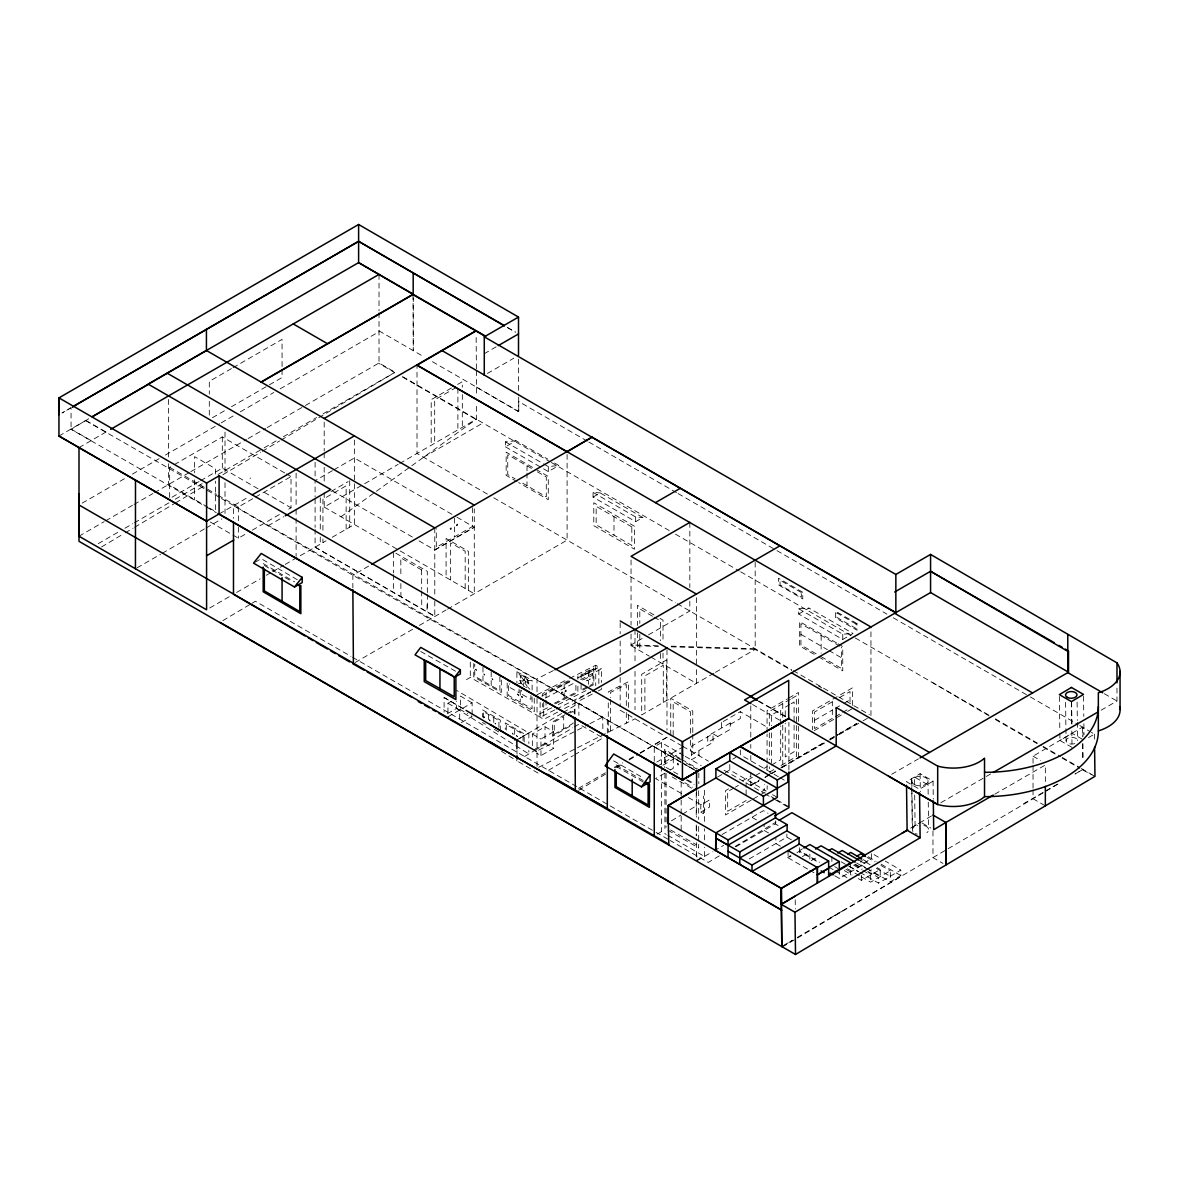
<?xml version="1.0" encoding="UTF-8"?>
<svg xmlns="http://www.w3.org/2000/svg" width="1179" height="1179" viewBox="0 0 1179 1179"><rect width="100%" height="100%" fill="white"/><g stroke="black" fill="none" stroke-linecap="round" stroke-linejoin="round"><path stroke-width="0.75" stroke-dasharray="5 3.75" d="M537.02 766.379L537.02 752.718M696.583 842.617L696.583 860.198L704.423 856.44L704.423 847.229M704.423 839.861L704.423 828.808M704.423 821.454L704.423 788.294M758.686 781.073L750.787 785.641L750.787 772.068M750.787 737.111L750.787 705.838M767.072 762.916L767.072 734.045M767.072 732.247L767.072 710.583L787.454 698.823M788.913 770.093L788.913 722.329M798.419 757.434L798.419 723.154M798.419 721.356L798.419 692.486L789.016 697.924M870.957 715.565L870.957 626.977M932.972 831.018L932.972 857.634L942.979 863.411M1033.04 789.901L1033.04 798.758L1043.813 804.977M1033.04 788.117L1033.04 765.068M1033.04 763.285L1033.04 756.196L1082.396 727.163L1089.912 731.496M1082.956 770.093L1094.967 776.342M523.918 682.641L523.299 686.104L527.661 686.915L529.887 689.302M518.318 683.275L521.177 683.673L519.88 680.666L520.809 676.053L516.888 671.735L516.888 683.068M522.444 684.748L519.88 680.666A6.426 3.743 59.5 0 1 522.223 675.626A6.426 3.743 59.5 0 1 528.059 680.769L527.661 686.915L524.832 683.024M524.228 680.106L525.156 676.864L520.809 676.053L523.623 679.944A1.695 0.987 59.5 0 0 523.461 682.11A1.695 0.987 59.5 0 0 525.362 682.597A1.695 0.987 59.5 0 0 524.228 680.106L523.623 679.944M484.731 717.716L483.979 716.611L484.318 717.746M411.78 465.764L476.36 419.208L476.375 403.144M341.011 516.77L374.922 492.321M376.396 491.26L410.292 466.825M671.47 820.82L680.887 815.131M682.464 814.188L696.583 805.655M578.668 790.269L605.49 774.176M616.529 767.558L622.836 763.771M629.144 759.983L638.605 754.295M640.182 753.352L666.99 737.258L681.094 745.393M101.556 546.938L123.618 533.807M125.195 532.879L133.08 528.192M134.657 527.249L174.05 503.801M175.627 502.858L205.559 485.041M222.89 474.739L260.706 452.22M262.283 451.292L279.615 440.975M281.192 440.032L394.641 372.52L378.592 363.235M222.831 620.626L250.744 604.016M252.291 603.088L255.386 601.246L350.959 656.379M519.821 738.334L561.602 713.472M563.164 712.543L578.771 703.259L602.72 717.068L602.896 730.965M524.567 756.52L533.556 751.17M535.119 750.242L572.758 727.841M574.335 726.898L579.036 724.098L602.985 737.921L574.969 754.589M548.515 770.329L573.421 755.518M719.278 855.88L708.24 862.453L670.276 840.568M735.077 846.493L776.106 822.087M933.046 781.146L919.502 789.223L906.489 781.721L920.121 773.675L933.046 781.146L933.282 799.141M910.66 828.13L920.666 822.22M1072.035 747.412L1059.95 740.456L1072.02 733.264L1084.105 740.235M865.548 867.538L860.906 864.841L871.428 858.592L871.355 853.095L879.107 857.575M1088.526 737.612L1094.421 734.104L1091.415 732.365M859.963 872.386L878.547 883.13L900.815 870.087L885.311 861.142M867.096 868.422L890.351 881.848L900.874 875.584L900.815 870.087M781.869 946.604L792.627 940.194L784.875 944.747M782.458 946.943L901.67 876.041L877.633 862.158M750.787 785.641L758.686 780.984M765.009 777.27L769.74 774.485M771.317 773.557L779.216 768.914M780.807 767.986L823.458 742.888M829.78 739.174L837.679 734.532M839.256 733.603L856.632 723.375M931.439 815.956L912.251 827.245L911.809 792.995M797.284 937.438L1061.115 782.252M1075.145 773.999L1082.941 769.415L1075.13 773.925M58.95 436.024L88.985 418.633L71.064 429.303L205.146 506.263M71.064 407.728L62.015 412.974L71.064 407.757L71.064 429.303M830.384 917.969L841.983 911.234M79.022 447.607L109.102 430.247M231.452 368.6L209.302 381.377L209.302 394.095M233.029 367.686L282.061 339.375L282.061 366.61M212.456 417.705L225.115 410.395M231.452 406.74L267.825 385.739M269.416 384.826L282.061 377.516L282.061 368.438M82.162 503.138L126.153 477.731M132.446 474.105L159.15 458.675M165.443 455.05L219.603 423.792M221.195 422.863L233.943 415.509M240.324 411.825L273.793 392.489M280.175 388.819L379.019 331.756M199.089 481.563L169.658 498.555L169.658 467.311L172.753 465.528M174.3 464.629L222.315 436.908L284.773 472.971M79.008 536.194L104.15 521.678M105.727 520.764L132.446 505.349M134.008 504.435L152.872 493.559M154.449 492.645L189.274 472.543M190.865 471.615L246.544 439.472M248.135 438.559L265.629 428.449M267.22 427.535L303.814 406.401M305.405 405.488L379.019 362.985L396.291 372.962M200.636 480.664L222.315 468.151L258.23 488.887M98.225 543.652L118.652 531.862M124.93 528.236L132.785 523.697M134.362 522.783L168.936 502.829M175.214 499.203L202.154 483.655M218.056 474.459L262.608 448.742M264.199 447.828L276.918 440.474M283.284 436.805L316.694 417.513M323.061 413.844L394.641 372.52M484.274 353.7L496.727 346.508M219.088 513.985L249.137 496.639M218.056 495.268L238.35 506.985L253.839 498.039M255.386 497.14L291.021 476.581L291.021 507.81L286.364 510.492M137.059 567.836L160.624 554.233M162.186 553.334L204.601 528.84M206.163 527.941L221.873 518.878M451.424 388.009L431.19 399.681L431.19 445.294M457.644 384.413L462.315 381.716L462.315 387.184M456.347 387.39L434.683 399.902L434.683 443.275M487.384 373.463L513.838 358.18M332.375 470.686L315.088 480.664L315.088 496.831M333.937 469.773L354.363 457.983L455.315 516.269M210.245 521.988L238.35 538.213L246.102 533.748M252.291 530.167L280.175 514.073M268.031 525.805L283.726 516.741M331.122 491.451L348.159 481.607M324.196 492.601L324.196 507.058L398.134 464.379M399.71 463.465L476.36 419.208M423.57 457.26L482.918 422.996M209.744 607.966L231.909 595.174M236.625 592.447L260.102 578.889M266.366 575.278L271.052 572.567M272.629 571.668L283.579 565.331M285.156 564.432L326.023 540.837M332.213 537.256L354.363 524.478L354.363 435.891M516.004 440.754L505.467 441.86L505.467 446.841L516.004 440.754L547.734 459.088M368.614 566.126L352.86 575.234L352.86 587.879M543.548 468.829L548.309 471.571L558.846 465.499L554.086 462.743M419.017 540.881L434.786 549.989L474.238 527.205L456.892 517.183M593.052 497.081L600.229 492.925L642.835 517.537L635.658 521.678L593.052 497.081L593.052 492.38L600.229 492.925M355.233 662.436L413.122 629.026M419.37 625.415L446.016 610.029M447.578 609.13L567.099 540.129L567.099 451.822M466.457 679.649L470.288 677.439L536.976 715.226M472.131 714.695L472.131 702.846L447.961 716.803L447.961 703.259L452.633 700.562M447.357 713.737L456.494 708.461L456.494 701.21M461.24 722.668L472.131 716.39L469.198 714.695M642.172 638.502L631.045 644.928L658.427 645.768M648.524 634.833L689.833 610.987L689.833 600.14M590.871 691.926L575.013 701.092L575.013 715.668M516.461 740.117L528.855 732.97L456.494 690.334M565.065 714.68L552.568 721.887L552.583 736.241L572.891 724.51M566.627 713.767L574.453 709.257L574.453 714.636M532.348 745.688L532.348 734.075L545.022 726.75L553.644 731.717L553.644 748.311L540.969 755.636L536.651 753.145M569.973 713L573.112 711.188L573.112 714.651M540.969 755.636L540.969 739.056L553.644 731.717M533.925 749.741L545.022 743.33L545.022 726.75M798.714 614.023L809.015 608.084L853.051 633.506L842.764 639.46L798.714 614.023L798.714 608.777L809.015 608.084M713.87 673.253L641.7 714.916L641.7 674.285L666.607 659.916L666.607 700.547M715.461 672.339L755.179 649.408L791.654 670.468M578.476 788.368L605.343 772.849M614.834 767.382L622.733 762.813M629.055 759.158L633.801 756.432M640.123 752.777L666.99 737.258M654.257 761.295L654.257 746.764L661.434 742.623L683.732 755.488M723.184 721.548L740.294 711.674L767.647 727.472M656.791 762.091L683.569 746.631M717.79 736.551L713 733.78L691.469 746.219L691.469 759.762L698.882 755.474L698.882 750.507M657.027 766.379L680.416 752.88M730.243 724.378L740.294 718.586L740.294 711.674M662.937 765.171L673.268 759.217M691.469 754.796L713 742.357L713 733.78M790.313 699.294L769.327 711.423L769.327 725.733M791.831 698.425L796.37 695.802L796.37 756.609L779.761 766.203M664.411 773.439L655.553 778.553L682.214 793.953M670.32 770.034L673.268 768.34L673.268 757.006M789.665 704.6L785.243 707.164L785.243 721.371M791.153 703.745L794.101 702.05L794.101 723.361M732.807 759.114L735.814 757.375M839.699 697.511L850.03 691.542L850.03 703.156M814.615 720.295L832.33 710.067M835.277 708.358L842.661 704.099M844.135 703.244L850.03 699.84M717.451 777.094L723.626 773.527M725.159 772.643L729.786 769.961L766.217 790.991M835.277 716.655L841.172 713.251M842.661 712.396L848.556 708.992M814.232 730.656L846.021 712.308M847.613 711.394L852.373 708.638L852.373 687.902L812.64 710.849L812.64 729.845M728.593 788.884L725.512 790.667L725.512 814.984L751.73 799.848M742.475 780.866L750.198 776.416M764.08 768.399L767.161 766.615M771.597 765.009L780.69 759.762L780.69 725.807M733.824 788.058L727.679 791.595L727.679 811.226L746.115 800.585M735.357 787.159L738.437 785.391M759.939 772.982L746.115 780.955L746.115 788.088M657.13 834.113L661.434 831.622L666.209 834.378M773.792 769.651L769.327 772.23L769.327 766.866M700.798 812.139L709.419 807.173L709.419 799.981L700.798 804.962L700.798 812.139L703.554 813.731L703.554 796.046M750.787 784.949L759.659 779.82M767.072 775.546L774.912 771.022M781.176 767.396L823.649 742.873M829.957 739.233L856.765 723.759M765.009 777.418L769.754 774.677M771.346 773.763L776.077 771.037M782.414 767.382L828.262 740.898M829.854 739.985L837.753 735.431M839.33 734.517L861.481 721.725M863.057 720.811L869.38 717.171M761.472 791.713L764.537 789.945L764.537 784.595M753.278 798.949L759.453 795.383M760.986 794.499L767.161 790.932L767.161 785.73M722.108 834.511L763.417 810.666L767.986 813.304M697.231 860.582L712.396 851.842M713.988 850.914L723.552 845.387M735.888 846.728L775.384 823.929L779.776 826.464M891.663 774.308L918.47 758.834M749.196 858.946L786.865 837.193L791.448 839.846M787.719 857.339L790.726 855.615M802.383 848.88L799.391 850.619L819.523 862.247M788.073 850.604L788.073 857.796L791.021 856.087M796.93 852.682L799.318 851.297L819.39 862.881M802.383 856.632L808.352 853.169M811.255 860.611L816.885 857.369M940.871 802.693L991.642 773.38M1101.112 710.185L1116.985 701.019L1116.985 684.675M834.644 875.746L839.301 878.429L861.318 865.71L861.318 868.805M994.796 794.189L1045.346 764.994L1045.346 784.536M858.224 878.576L861.318 880.359L880.227 869.439L880.227 876.631L869.38 870.367M861.363 876.793L870.647 882.157L890.278 870.824L890.351 881.848M1023.593 803.68L1043.887 791.964M1045.449 791.05L1057.946 783.843M434.786 549.989L474.282 527.234M255.077 562.236L261.237 558.713L297.491 579.832M545.332 698.071L574.202 683.039M580.628 679.693L601.482 668.832L601.482 682.464M551.698 707.842L537.02 715.226L543.725 719.367L558.168 711.851M564.579 708.505L596.662 691.793M598.269 690.953L601.482 689.288L601.482 684.174M538.611 750.183L588.292 724.51M589.898 723.685L602.72 717.068M553.349 670.586L537.02 678.809L537.02 696.627M537.02 694.77L568.013 679.192M569.634 678.367L595.734 665.251L601.482 668.832M568.278 680.74L542.664 693.62L542.664 696.936M570.032 680.961L546.054 693.016L546.054 698.41M541.765 696.023L571.122 681.256M577.636 677.969L598.844 667.314L598.844 684.351M554.277 703.259L575.912 692.368L575.912 683.393M582.485 689.214L586.936 686.974M589.927 685.471L592.949 683.953L592.949 669.304L582.485 674.565L582.485 680.062M547.469 707.783L542.664 710.2L542.664 703.568M555.471 703.76L577.887 692.486L577.887 685.854M587.466 687.799L581.085 691.012L581.085 682.715M589.073 687.003L593.848 684.586L593.848 668.007L581.085 674.432L581.085 681.064M558.227 704.57L585.948 690.629M554.808 709.905L540.144 717.289L540.144 698.543M556.444 709.095L590.694 691.867M538.641 767.264L575.883 748.532M577.504 747.722L635.009 718.792M543.548 463.848L548.309 466.604L558.846 465.499M528.059 680.769L532.112 680.357L532.112 691.69M798.714 608.777L842.764 634.199L853.051 633.506M671.205 646.151L755.179 648.715M631.045 634.081L631.045 645.62L658.427 646.46M671.205 646.844L755.179 649.408L755.179 560.128M593.052 492.38L635.658 516.977L642.835 517.537M519.88 680.666L523.063 681.182M525.392 681.786L528.59 682.302A6.426 3.743 59.5 0 1 525.672 687.283M694.077 769.489L352.86 575.234L233.486 505.673L233.486 518.406M516.888 671.735L532.112 680.357M420.726 651.501L455.595 671.249M85.861 420.711L219.795 497.582M221.401 498.496L683.82 763.874M685.412 764.803L696.583 771.199M206.738 507.176L216.317 512.673M507.501 327.585L515.356 332.124M1104.281 693.694L1116.985 701.019M587.275 441.123L518.745 401.567L518.745 411.545L430.63 360.656M588.866 442.051L676.525 492.66M678.117 493.574L775.34 549.709M776.946 550.637L886.917 614.126M893.284 617.796L1028.766 696.023M1030.358 696.936L1078.166 724.54M1079.758 725.468L1082.956 727.31L1082.956 736.462M379.019 330.872L424.307 357.016M402.57 376.587L549.797 461.593M551.345 462.507L669.215 530.535M675.464 534.161L739.262 570.975M740.707 571.83L853.905 637.161M855.276 637.972L989.152 715.255M995.312 718.822L1041.455 745.467M1043.047 746.381L1060.702 756.55M1062.146 757.404L1079.772 767.573M402.628 377.118L476.036 419.444M1081.305 768.472L1091.96 774.618M989.152 715.948L930.319 681.285M995.503 719.617L1036.842 743.477M1043.209 747.147L1055.927 754.486M1062.279 758.171L1079.772 768.266M505.467 441.86L541.972 462.934M505.467 446.841L541.972 467.916M1033.04 756.196L1040.733 760.632M836.589 642.938L799.657 621.613L799.657 645.945L816.59 655.716M838.136 643.822L842.749 646.49L842.749 670.822L818.123 656.6M839.816 646.195L800.924 623.735L800.924 645.016L816.472 654.006M531.464 468.387L507.751 454.696L507.751 474.606L515.164 478.88M537.388 471.821L546.29 476.95L546.29 496.845L521.089 482.299M800.924 634.376L827.363 649.644M828.925 650.543L841.379 657.735M821.144 656.688L841.379 668.375L841.379 647.094M517.08 481.68L506.159 475.373L506.159 452.161L548.279 476.478L548.279 499.704L518.642 482.579M487.354 494.089L417.012 453.473L417.012 365.166M493.736 497.774L675.626 602.778M677.203 603.692L791.654 669.775M793.246 670.689L869.38 714.651M818.624 686.031L821.792 687.873M653.962 614.907L637.397 605.328L637.397 625.474M659.989 618.385L663.011 620.125L663.011 642.098M652.459 616.249L639.799 608.924L639.799 623.44M654.05 617.162L660.373 620.817L660.373 640.772M927.416 784.507L914.447 777.005L914.595 787.823M758.731 700.945L785.745 716.537M758.51 701.358L788.913 718.659M752.511 704.526L781.117 721.047M631.045 645.62L649.29 656.158M650.882 657.071L696.391 683.348L696.391 666.946M922.184 823.089L930.806 828.056M332.257 490.788L412.709 537.226M286.335 473.87L291.021 476.581M324.196 507.058L398.649 550.048M400.226 550.961L474.282 593.715L474.282 508.812M421.625 570.002L400.801 557.859L400.86 576.222M778.332 776.71L740.324 754.766L740.324 749.932M779.909 777.624L786.246 781.279M264.479 492.483L291.021 507.81M772.54 794.646L777.3 797.387M775.487 799.067L769.519 795.633L769.519 796.459M776.976 799.937L788.913 806.819M620.169 710.23L665.472 736.389M682.67 746.307L708.402 761.162M724.098 770.226L763.27 792.848M764.832 793.747L773.999 799.038M775.487 799.907L788.913 807.659M868.245 856.75L876.085 861.274M867.037 857.413L874.789 861.878M880.978 865.46L890.278 870.824M685.323 756.402L701.24 765.598M863.19 859.609L869.38 863.175M877.132 867.656L880.227 869.439M870.131 864.723L860.832 859.358L860.906 864.841M876.336 868.304L890.278 876.351M860.758 861.245L866.963 864.826M315.088 529.179L315.088 547.144L435.022 616.381M680.15 758.495L664.588 749.505L664.588 767.47M681.713 759.394L697.261 768.369M681.197 760.101L665.398 750.979L665.398 767.013L679.62 775.222M685.942 762.842L696.995 769.224M856.676 863.028L867.832 869.468M654.257 746.764L680.902 762.15M682.464 763.064L693.444 769.386M169.658 467.311L216.494 494.355M855.306 864.178L861.51 867.759M867.7 871.34L878.547 877.603L878.547 883.13M85.861 420.446L105.963 432.045M854.569 864.575L862.321 869.056M868.51 872.637L871.605 874.42L871.605 869.232M853.611 865.135L861.363 869.601M862.91 870.5L870.647 874.965L870.647 882.157M849.116 866.123L858.415 871.502M841.172 861.82L847.377 865.401M848.924 866.3L858.224 871.664M847.406 868.746L859.8 875.894M845.903 869.247L850.545 871.929M687.519 779.776L693.841 783.431M844.267 870.515L852.019 874.995M756.505 819.936L751.922 817.298L751.922 812.036M686.37 780.056L694.151 784.536M834.644 866.624L837.753 868.407M207.961 507.221L168.582 484.481L168.582 460.591M209.449 508.075L215.403 511.509L215.403 481.165M684.866 782.768L692.53 787.204M71.064 429.038L91.122 440.622M828.852 867.14L833.509 869.837M835.056 870.721L848.998 878.782M672.118 776.917L694.74 789.974M768.531 832.963L764.125 830.429L764.125 824.342M780.439 846.198L775.856 843.56L775.856 837.193M688.492 797.579L701.033 804.815M788.073 857.796L808.146 869.38M809.678 870.264L814.321 872.946M613.699 760.882L643.763 778.228M643.159 780.513L614.952 764.228L614.952 767.794M616.278 766.468L643.336 782.09M532.348 734.075L540.969 739.056M545.022 743.33L553.644 748.311M472.131 702.846L460.399 696.067L460.399 709.611L467.739 713.84M670.615 829.942L696.244 844.739M482.476 722.506L485.453 724.23M494.355 729.374L498.82 731.938M447.961 703.259L459.692 710.023L459.692 720.192M667.992 830.237L698.675 847.952L698.675 844.385M667.8 835.307L704.423 856.44M352.55 657.292L608.615 804.992M610.191 805.905L654.463 831.446M656.055 832.359L668.699 839.654M518.583 761.84L541.043 774.78M507.427 327.511L515.341 332.095M315.088 547.144L434.786 616.47L434.786 598.505M476.375 387.08L518.509 411.677M263.197 563.577L294.573 581.851M264.347 565.478L282.076 575.809M285.038 577.533L292.421 581.837M444.1 697.496L464.659 709.537L444.1 697.496L444.1 712.101M501.561 751.318L517.08 760.971M456.494 708.461L528.855 753.971L528.855 750.478M495.254 724.039L495.711 723.39L494.959 723.611M525.156 676.864L528.59 682.302M696.583 853.611L696.907 857.104M1094.421 734.104L1094.51 741.444M1083.53 696.258L1083.796 716.419M1083.884 723.744L1084.032 734.738M1082.396 727.163L1082.514 736.359M1082.602 743.698L1082.823 760.234M1077.105 702.153L1077.341 720.472M1077.37 722.314L1077.606 740.633M1071.623 702.124L1071.903 724.112M1071.446 701.608L1071.726 723.597M1071.814 730.921L1071.976 743.757M1065.595 702.316L1066.081 740.81M1059.39 696.465L1059.833 731.289M1059.862 733.117L1059.95 740.456M927.991 780.513L928.182 794.941M928.271 802.162L928.625 829.22M920.121 773.675L920.342 791.669M914.683 795.014L915.081 825.58M911.839 781.618L911.898 787.027M911.927 788.825L912.458 830.325M911.632 778.7L911.794 791.212M795.206 899.798L795.324 908.98M578.771 703.259L578.918 715.417M516.947 750.551L516.991 754.029M518.524 359.109L518.672 395.26M518.686 397.072L518.745 411.545M413.033 294.603L413.269 350.649L413.269 297.83M427.358 592.551L427.299 571.343L393.359 551.743L393.418 572.95M427.358 594.319L427.417 611.989M421.625 569.87L421.684 589.205M421.684 590.974L421.743 608.718M400.875 583.546L400.919 596.692M393.418 574.718L393.477 592.403M563.695 728.769L563.695 716.626L554.263 722.064L554.277 734.208L573.112 723.331L573.112 716.39M1082.956 743.787L1082.956 758.436M861.318 875.186L861.318 880.359M850.545 862.807L850.545 875.024M842.764 634.199L842.764 639.46M839.301 869.306L839.301 878.429M831.873 856.455L831.873 861.643M821.144 635.407L821.144 653.151M809.855 854.127L809.855 861.422M799.318 847.701L799.391 855.261M794.101 725.144L794.101 751.789L785.243 756.903L785.243 723.154M786.865 834.01L786.865 837.193M782.753 703.671L782.753 723.346M782.753 725.129L782.753 764.478M780.69 724.024L780.69 709.729L771.597 714.975L771.597 725.704M775.384 820.893L775.384 823.929M771.597 732.852L771.597 763.226M769.327 732.881L769.327 759.703M767.072 764.714L767.072 770.138M750.787 744.465L750.787 748.149M750.787 755.503L750.787 761.03M746.115 789.871L746.115 797.019M729.786 764.493L729.786 769.961M721.622 722.447L721.622 727.974M698.985 754.899L698.985 755.739M698.823 772.864L698.823 783.637M698.675 790.741L698.675 819.346M698.675 826.494L698.675 842.587M696.583 790.107L696.583 817.15M696.583 826.125L696.583 835.277M696.391 597.709L696.391 665.133M696.244 792.642L696.244 817.799M696.244 824.976L696.244 835.764M692.766 732.468L692.766 710.996L670.748 698.277L670.748 735.858M692.766 734.252L692.766 752.143M690.57 733.161L690.57 711.895L673.18 701.859L673.18 737.288M690.57 740.25L690.57 750.876M689.833 522.4L689.833 587.481M681.167 782.134L681.167 798.301M681.167 800.099L681.167 814.468M681.167 816.266L681.167 832.448M666.99 649.806L666.99 729.978M666.091 773.424L666.091 827.334M664.912 773.041L664.912 828.469M663.291 702.463L663.291 665.28L644.898 675.906L644.898 713.074M663.011 653.078L663.011 664.072M661.434 742.623L661.434 764.419M661.434 766.232L661.434 831.622M660.373 653.475L660.373 662.554M639.799 634.331L639.799 650.661M637.397 632.799L637.397 649.275M635.658 516.977L635.658 521.678M635.009 629.512L635.009 662.318M635.009 671.426L635.009 709.684M631.045 559.951L631.045 625.047M628.436 707.415L628.436 681.742L608.276 691.881L608.276 695.551M628.436 714.754L628.436 722.093M626.314 705.573L626.314 684.468L610.501 692.427L610.501 697.703M626.314 712.602L626.314 723.154M620.169 622.763L620.169 633.698M620.169 640.993L620.169 675.611M620.169 677.424L620.169 706.575M613.994 516.623L613.994 535.148M610.501 699.456L610.501 731.113M608.276 702.89L608.276 732.233M607.303 719.382L607.303 733.957M595.734 665.251L595.734 685.706M588.424 671.588L588.424 684.395M577.887 675.906L577.887 679.222M564.151 683.923L564.151 698.292M548.309 466.604L548.309 471.571M546.054 700.208L546.054 707.385M543.725 702.316L543.725 719.367M537.02 698.41L537.02 749.196M534.249 698.263L534.249 711.541L507.191 696.199L507.191 682.936M532.068 696.936L532.068 708.785L508.385 695.374L508.385 681.83M530.904 695.507L530.904 699.383L521.486 694.048L521.486 690.172M528.855 732.97L528.855 743.463M527.013 465.823L527.013 471.246M527.013 473.059L527.013 485.733M524.169 741.945L524.169 733.824L505.26 722.904L505.26 729.403M523.034 740.53L523.034 734.208L506.277 724.54L506.277 734.016M520.234 690.231L520.234 702.08M519.069 689.096L519.069 692.677L509.652 687.342L509.652 683.746M514.663 729.374L514.663 740.427M501.311 680.018L501.311 692.486L473.766 676.879L473.766 662.627M500.294 730.98L500.294 720.089L482.476 709.802L482.476 717.068M499.881 676.687L499.881 690.511L474.754 676.274L474.754 664.175M498.923 727.31L498.923 720.487L483.361 711.512L483.361 718.32M493.765 717.51L493.765 727.738M491.186 671.765L491.186 685.588M488.563 714.503L488.563 721.327M482.977 667.108L482.977 680.931M476.375 368.821L476.139 334.644M476.375 370.648L476.375 395.997M472.47 507.707L472.47 526.512L436.289 547.351L436.289 528.56M470.288 662.097L470.288 677.439M468.358 590.281L468.358 551.315L446.089 538.464L446.089 577.43M465.174 588.454L465.174 551.212L450.643 542.826L450.643 580.068M462.315 394.493L462.315 427.329M457.894 388.304L457.894 429.878M454.387 518.141L454.387 536.931M434.786 527.883L434.786 596.707M427.034 604.518L427.034 611.975M379.019 274.412L379.019 310.829M379.019 312.656L379.019 362.985M349.721 480.723L349.721 527.16M346.14 529.224L346.14 485.836L322.928 499.248L322.928 531.773M324.196 422.097L324.196 451.012M324.196 452.824L324.196 460.061M324.196 467.282L324.196 481.754M322.928 539.009L322.928 542.62M320.275 497.715L320.275 529.872M320.275 537.005L320.275 544.153M315.088 462.242L315.088 476.979M315.088 498.629L315.088 527.381M296.106 473.133L296.106 507.486M296.106 509.299L296.106 516.52M296.106 518.333L296.106 556.296M250.199 477.922L250.199 478.762M238.35 506.985L238.35 525.348M238.35 527.19L238.35 538.213M225.012 432.089L225.012 475.476M225.012 482.712L225.012 513.44M222.315 436.908L222.315 468.151M215.403 474.017L215.403 468.667L194.579 456.641L194.579 472.705M209.302 401.361L209.302 417.705M194.579 479.853L194.579 499.483M168.582 399.475L168.582 458.749M923.879 825.403A8.12 4.76 -0.7 0 1 926.841 832.728M917.218 834.142A8.12 4.76 -0.7 0 1 915.405 833.509M912.944 831.534A8.12 4.76 -0.7 0 1 917.66 825.344M1074.776 743.595A5.762 3.375 -0.7 0 1 1066.656 742.225A5.762 3.375 -0.7 0 1 1069.825 737.582A5.762 3.375 -0.7 0 1 1077.385 739.764M450.142 528.87C451.292 531.361 452.014 525.51 450.142 528.87M456.45 525.127C457.57 527.602 458.366 521.796 456.45 525.127M561.322 692.913C562.53 695.463 563.311 689.612 561.322 692.913M565.08 691.13C566.288 693.665 567.084 687.873 565.08 691.13M586.788 680.784L587.731 680.18L586.788 680.784M589.176 679.59L590.104 678.986L589.176 679.59M475.682 669.333L476.493 670.32L475.726 669.23M483.906 674.079L484.716 675.081L483.965 673.975M492.056 678.78L492.866 679.782L492.056 678.78M489.226 719.897L490.022 720.885L489.226 719.897M512.275 733.205L513.086 734.193L512.275 733.205M517.596 694.225L518.804 695.713L517.669 694.063M516.564 735.681L517.36 736.669L516.608 735.563M521.413 696.421C521.973 699.958 523.874 695.625 521.413 696.421M677.394 763.697C677.954 767.234 679.856 762.916 677.394 763.697M730.243 723.007L707.739 735.991L707.739 742.357L730.243 729.359L730.243 723.007M832.33 701.77L814.615 711.998L814.615 728.593L832.33 718.365L832.33 701.77M587.599 673.268L583.517 675.316L583.517 679.738L587.599 677.689L587.599 673.268M592.271 670.939L588.955 672.619L588.955 677.041L592.271 675.375L592.271 670.939M802.766 592.271L778.449 578.241L778.449 584.872L802.766 598.903L802.766 592.271M856.971 623.573L835.513 611.179L835.513 617.811L856.971 630.205L856.971 623.573M856.042 624.03L836.898 612.977L836.898 617.398L856.042 628.451L856.042 624.03M801.322 592.521L780.026 580.215L780.026 584.917L801.322 597.222L801.322 592.521M634.479 526.247L593.789 502.755L593.789 525.701L634.479 549.193L634.479 526.247M631.826 526.925L596.161 506.336L596.161 524.847L631.826 545.435L631.826 526.925M914.786 784.801A8.12 4.76 -0.7 0 0 927.932 781.751A8.12 4.76 -0.7 0 0 917.026 776.637A8.12 4.76 -0.7 0 0 914.786 784.801"/><path stroke-width="1.5" d="M518.509 355.498L518.509 317.077L358.608 224.482L58.95 397.883L58.95 436.024L206.546 521.177L219.088 513.985L219.088 475.844L682.435 741.753L788.692 680.357L788.692 718.777M682.435 758.613L682.435 741.753L682.435 780.174L217.909 513.587M740.324 746.705L764.08 760.146M788.913 771.921L788.913 807.659L774.574 815.942M750.935 703.612L744.568 699.943L930.57 592.565L930.57 554.425L895.848 574.453L484.274 336.84L484.274 375.261M781.78 946.56L781.323 888.362L715.697 850.531L715.845 832.875L777.3 797.387L777.3 779.982L836.191 745.939L836.191 707.518L937.688 766.114L937.688 804.535L888.509 776.136M945.794 863.337L945.838 822.485L993.219 795.103M219.088 513.985L682.435 779.894L788.692 718.512L937.688 804.535A37.124 21.428 0 0 0 984.524 796.621L984.524 758.2A37.124 21.428 0 0 1 937.688 766.114M668.184 823.222L668.331 805.449L696.583 788.383L696.583 771.199L704.423 767.441L704.423 784.61M715.697 850.531L715.771 832.801M641.464 786.865L650.086 774.971L613.699 753.971L605.078 765.849L641.464 786.865L650.086 781.883L650.086 774.971M454.667 677.291L460.355 669.805L420.726 647.359L415.037 654.846L454.667 677.291L460.355 673.946L460.355 669.805M294.514 586.995L302.207 577.342L261.237 553.467L253.529 563.12L294.514 586.995L302.207 582.588L302.207 577.342M779.275 820.201L791.905 812.699L865.062 854.908M795.162 896.128L781.323 904.367L781.869 946.604M901.979 833.302L907.771 829.854M1094.584 746.955L1094.967 776.342L795.516 954.474L794.97 912.237L920.121 837.783L919.546 792.819M932.972 815.057L945.838 822.485L933.68 829.721L933.311 800.939M794.97 912.237L781.323 904.367L781.323 888.362L817.312 867.199L817.43 883.027L817.401 867.538L788.073 850.604M817.43 874.833L828.645 868.23L817.401 874.73M906.533 785.317L907.108 830.267L781.441 904.19L781.323 888.362L668.272 823.178M672.575 883.675L220.016 622.306M682.435 780.174L697.231 771.302M504.361 325.758L358.608 241.341L72.567 406.873L358.608 241.341L504.258 325.684M206.428 329.192L206.428 350.487L92.109 416.821L148.48 384.28M770.698 729.226L788.913 718.379M58.95 414.743L58.95 397.883L206.59 483.066L219.088 475.844M110.664 429.333L379.019 274.412M261.09 382.04L413.269 294.19L358.608 262.622L148.171 384.118L330.813 489.55L285.303 515.842M261.237 382.129L413.181 294.411L485.556 336.192M324.196 418.471L476.139 330.754L417.012 365.166L870.957 626.977M484.274 336.84L518.509 317.077M498.275 345.609L518.509 333.937M252.277 494.826L354.363 435.891M135.438 568.779L135.497 480.162M206.59 555.751L233.884 539.997M371.768 564.299L591.991 437.173L895.848 612.608M417.012 365.166L567.099 451.822L591.991 437.173M352.86 589.692L353.405 663.497M655.539 502.593L680.43 488.224M689.833 522.4L631.045 556.341L696.391 594.069M780.071 545.759L635.009 629.512L554.985 669.76M592.462 691.012L666.99 647.978M894.655 592.02L930.57 571.284L1054.232 642.688M575.308 790.195L575.013 717.48M756.918 700.429L750.787 696.642M682.435 779.894L788.913 718.379M715.697 838.092L728.047 845.181L775.62 817.71L775.62 812.464L715.904 777.978L715.904 768.855L729.786 760.853L777.3 788.279M668.331 822.721L668.331 805.449L715.904 777.978M715.904 768.855L763.417 796.282L787.823 782.193L787.823 773.896L740.324 746.469M668.331 805.449L728.047 839.92L775.62 812.464M715.845 838.122L739.778 851.945L787.115 824.622L787.115 830.694L739.778 858.032M920.047 757.92L1068.513 672.207L1068.513 650.926L1065.344 649.098M728.047 851.253L751.996 865.077L799.082 837.886L799.082 844.252M803.872 848.025L809.855 844.562L839.301 861.569L839.301 869.306M815.485 849.057L821.1 845.815L850.545 862.807L828.822 875.349M828.793 850.486L831.873 848.718L855.114 862.129M837.753 853.051L842.174 850.516L859.211 860.346M781.323 888.362L828.645 861.038L828.645 876.424M847.907 854.097L850.781 852.446L861.628 858.71M993.219 772.466L1097.944 712.013M828.822 867.611L839.301 861.569M856.529 856.322L860.832 853.832L865.474 856.514M427.27 661.272L439.944 668.464L439.944 688.639M441.536 669.363L452.633 675.641M352.86 663.821L364.016 670.144M367.214 671.942L411.854 697.231M418.25 701.549L421.448 703.362M424.646 705.175L429.436 707.886M432.634 709.699L435.832 711.512M439.03 713.324L607.303 808.661L607.303 735.784M930.57 554.425L1116.985 662.878L1116.985 682.862M1058.993 645.429L1062.161 647.256M930.57 592.565L1068.513 672.207M413.033 294.603L485.556 336.472M1102.704 692.78L1067.791 672.619L1067.791 634.479M894.655 613.301L1032.598 692.943M293.232 323.93L327.644 343.796M791.551 672.826L929.494 752.467M206.428 350.487L474.282 505.128M620.169 620.95L757.139 700.031M167.167 373.153L434.786 527.883M907.108 830.267L920.121 837.783M777.3 779.982L729.786 752.556L729.786 760.853M775.384 817.843L787.115 824.622M786.865 830.841L799.082 837.886M828.645 861.038L799.318 844.105L751.996 871.443L751.996 865.077M830.001 873.064L833.096 874.847M821.085 870.883L824.18 872.666M58.95 436.024L206.59 521.206M646.298 782.311L649.423 784.123L649.423 807.35L614.952 787.439L614.952 769.578M644.928 783.018L648.111 784.846L648.111 805.036L616.278 786.644L616.278 771.98M489.948 724.378L536.312 751.377M547.734 774.264L668.36 843.913M749.092 891.324L781.78 910.203L78.993 504.966M466.383 728.475L502.563 750.109M795.516 954.474L78.993 541.323L78.993 494.104M930.57 571.284L1067.791 651.339M296.857 584.43L299.805 586.155L299.805 611.577L264.347 590.915L264.347 569.118M305.11 635.997L233.486 594.26L233.486 522.032M308.294 637.854L313.069 640.624M316.252 642.481L327.394 648.981M330.577 650.837L335.352 653.608M338.535 655.465L349.677 661.964M466.118 710.465L516.461 740.117M490.493 742.107L498.201 746.852M668.316 823.207L668.861 845.092M516.815 740.132L516.933 748.812M517.021 755.768L517.065 759.232M1120.05 671.352L1120.05 709.493M984.524 796.621A113.42 65.479 0 0 0 1098.342 730.906L1098.342 692.766A41 23.668 0 0 0 1116.985 662.878M1045.346 786.319L1045.346 805.861M945.838 822.485L945.838 865.062M895.848 574.453L895.848 612.874L441.904 350.517M763.417 796.282L763.417 805.404M739.778 851.945L739.778 864.384M728.047 839.92L728.047 857.619M654.257 763.122L654.257 835.764M632.195 779.334L632.195 795.84M455.89 675.803L455.89 699.574L424.234 681.639L424.234 659.695M454.224 676.54L454.224 696.715L425.678 680.548L425.678 660.373M413.181 273.13L413.181 294.411L358.608 262.622L358.608 224.482M300.851 585.506L300.851 613.699L263.197 591.77L263.197 567.099M282.076 577.636L282.076 601.246M206.59 483.066L206.59 609.794L78.993 536.209L79.008 447.607M1119.637 706.604A41 23.668 0 0 1 1098.342 730.906M1098.342 706.589A113.42 65.479 0 0 1 984.524 772.304M1071.431 687.46L1059.361 694.637L1071.446 701.608L1083.501 694.431L1071.431 687.46M1067.231 697.349A5.762 3.375 -0.7 0 0 1076.825 695.698A5.762 3.375 -0.7 0 0 1069.707 691.675A5.762 3.375 -0.7 0 0 1067.231 697.349"/></g></svg>
